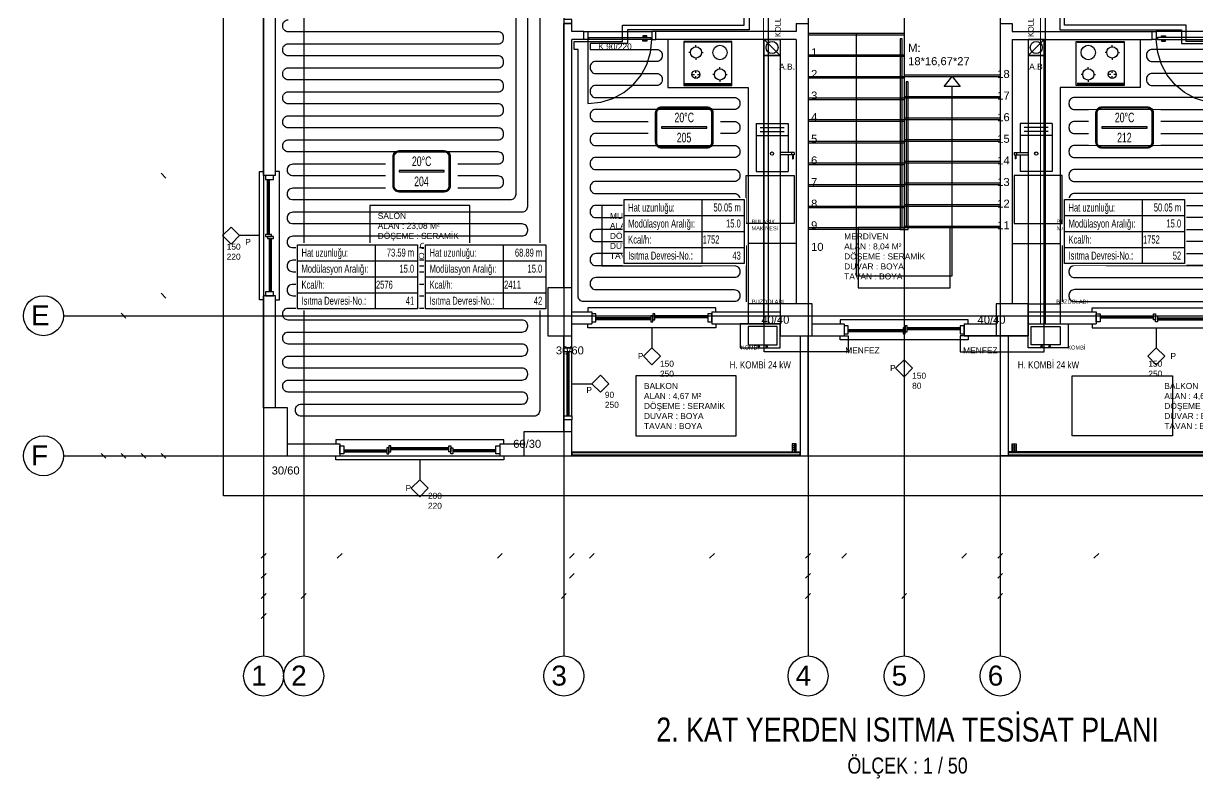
# Model space of a CAD drawing. Header units: centimetres. Extents: x -1224 to 8120, y -5771 to -1283.
# Drawn here: x 3476 to 4942, y -3451 to -2508 of the extents above; entities that cross this region are included whole.
import ezdxf
from ezdxf.enums import TextEntityAlignment as Align

# ---------------------------------------------------------------- set-up
doc = ezdxf.new("R2010")
doc.units = ezdxf.units.CM
for name, color, linetype in [('ROTAS-ISITMA-DONUS-BORU', 30, 'Continuous'), ('ROTAS-ISITMA-ETIKET', 2, 'Continuous'), ('ROTAS-ISITMA-GIDIS-BORU', 10, 'Continuous'), ('ROTAS-ISITMA-MAHAL-ETIKET', 2, 'Continuous'), ('ROTAS-ISITMA-PEX', 1, 'Continuous'), ('ROTAS-ISITMA-YAZI', 7, 'Continuous'), ('ROTAS-MIMARI', 8, 'Continuous'), ('ROTAS-MIMARI-KOLON', 8, 'Continuous'), ('ROTAS-MIMARI-YAZI', 8, 'Continuous'), ('ROTAS-PAFTA-YAZI', 7, 'Continuous')]:
    doc.layers.add(name, color=color, linetype=linetype)
doc.styles.add('ROTAS-YAZI', font='arial.ttf')

# ---------------------------------------------------------------- blocks, each defined once
blk = doc.blocks.new('ROTAS-YI-ETIKET')
at = {"color": 2}
for p, q in [((96.9, 0), (96.9, -80)), ((0, -20), (150, -20)), ((0, -40), (150, -40)), ((0, -60), (150, -60))]:
    blk.add_line(p, q, dxfattribs=at)
at = {"color": 2, "extrusion": (0, 0, -1)}
blk.add_lwpolyline([(-150, 0), (-150, -80), (0, -80), (0, 0)], close=True, dxfattribs=at)
at = {"color": 2, "style": 'ROTAS-YAZI', "width": 0.65}
for s, p in [('Hat uzunluğu:', (5, -10)), ('Modülasyon Aralığı:', (5, -30)), ('Kcal/h:', (5, -50)), ('Isıtma Devresi-No.:', (5, -70))]:
    blk.add_text(s, height=10, dxfattribs=at).set_placement(p, align=Align.MIDDLE_LEFT)
at = {"color": 2, "style": 'ROTAS-YAZI', "width": 0.65, "flags": 1}
for tag in ['ALAN', 'NO', 'DERECE', 'BORU', 'MAHAL']:
    blk.add_attdef(tag, (0, 0), '', height=5, dxfattribs=at)
at = {"color": 2, "style": 'ROTAS-YAZI', "width": 0.65}
for tag, p in [('UZ', (145.7, -14.9)), ('AR', (145.7, -34.9)), ('NO1', (145.7, -75))]:
    blk.add_attdef(tag, text='', height=10, dxfattribs=at).set_placement(p, align=Align.RIGHT)
blk.add_attdef('YER', (98, -54.9), '', height=10, dxfattribs=at)
blk = doc.blocks.new('ROTAS-YI-MAHAL')
at = {"color": 2, "extrusion": (0, 0, -1)}
for points in [[(35.7, -18.4), (35.7, 18.4, 0.414214), (28.2, 25.9), (-28.2, 25.9, 0.414214), (-35.7, 18.4), (-35.7, -18.4, 0.414214), (-28.2, -25.9), (28.2, -25.9, 0.414214)], [(34.2, -18.4), (34.2, 18.4, 0.414214), (28.2, 24.4), (-28.2, 24.4, 0.414214), (-34.2, 18.4), (-34.2, -18.4, 0.414214), (-28.2, -24.4), (28.2, -24.4, 0.414214)]]:
    blk.add_lwpolyline(points, format="xyb", close=True, dxfattribs=at)
at = {"color": 4, "extrusion": (0, 0, -1)}
for points in [[(35.2, -18.4), (35.2, 18.4, 0.414214), (28.2, 25.4), (-28.2, 25.4, 0.414214), (-35.2, 18.4), (-35.2, -18.4, 0.414214), (-28.2, -25.4), (28.2, -25.4, 0.414214)], [(34.7, -18.4), (34.7, 18.4, 0.414214), (28.2, 24.9), (-28.2, 24.9, 0.414214), (-34.7, 18.4), (-34.7, -18.4, 0.414214), (-28.2, -24.9), (28.2, -24.9, 0.414214)]]:
    blk.add_lwpolyline(points, format="xyb", close=True, dxfattribs=at)
at = {"color": 2, "extrusion": (0, 0, -1)}
blk.add_lwpolyline([(28.2, -0.8), (-28.2, -0.8), (-28.2, 0.8), (28.2, 0.8)], close=True, dxfattribs=at)
at = {"color": 4, "style": 'ROTAS-YAZI', "width": 0.65}
blk.add_attdef('DERECE', (-12.1, 6.5), '', height=12, dxfattribs=at)
at = {"color": 2, "style": 'ROTAS-YAZI', "width": 0.65, "flags": 1}
for tag in ['ALAN', 'MAHAL']:
    blk.add_attdef(tag, (0, 0), '', height=5, dxfattribs=at)
at = {"color": 1, "style": 'ROTAS-YAZI', "width": 0.65}
blk.add_attdef('NO', (-9.3, -18.6), '', height=12, dxfattribs=at)

msp = doc.modelspace()

# ---------------------------------------------------------------- linework, layer by layer
at = {"layer": 'ROTAS-ISITMA-DONUS-BORU', "const_width": 1.5}
for points in [[(4406, -2883), (4406, -2367)], [(4746, -2883), (4746, -2367)]]:
    msp.add_lwpolyline(points, dxfattribs=at)
at = {"layer": 'ROTAS-ISITMA-GIDIS-BORU', "const_width": 1.5}
for points in [[(4400, -2883), (4400, -2367)], [(4752, -2883), (4752, -2367)]]:
    msp.add_lwpolyline(points, dxfattribs=at)
at = {"layer": 'ROTAS-ISITMA-PEX'}
for points in [[(4382, -2367), (4382, -2516), (4230, -2516), (4230, -2528), (4230, -2533), (4183.5, -2533), (4183.5, -2540.5), (4266.5, -2540.5, -0.414214), (4273.5, -2547.5), (4273.5, -2548.5, -0.414214), (4266.5, -2555.5), (4190.5, -2555.5, 0.414214), (4183.5, -2562.5), (4183.5, -2563.5, 0.414214), (4190.5, -2570.5), (4266.5, -2570.5, -0.414214), (4273.5, -2577.5), (4273.5, -2578.5, -0.414214), (4266.5, -2585.5), (4190.5, -2585.5, 0.414214), (4183.5, -2592.5), (4183.5, -2593.5, 0.414214), (4190.5, -2600.5), (4363.5, -2600.5, -0.414214), (4370.5, -2607.5), (4370.5, -2608.5, -0.414214), (4363.5, -2615.5), (4190.5, -2615.5, 0.414214), (4183.5, -2622.5), (4183.5, -2623.5, 0.414214), (4190.5, -2630.5), (4363.5, -2630.5, -0.414214), (4370.5, -2637.5), (4370.5, -2638.5, -0.414214), (4363.5, -2645.5), (4190.5, -2645.5, 0.414214), (4183.5, -2652.5), (4183.5, -2653.5, 0.414214), (4190.5, -2660.5), (4363.5, -2660.5, -0.414214), (4370.5, -2667.5), (4370.5, -2668.5, -0.414214), (4363.5, -2675.5), (4190.5, -2675.5, 0.414214), (4183.5, -2682.5), (4183.5, -2683.5, 0.414214), (4190.5, -2690.5), (4363.5, -2690.5, -0.414214), (4370.5, -2697.5), (4370.5, -2698.5, -0.414214), (4363.5, -2705.5), (4190.5, -2705.5, 0.414214), (4183.5, -2712.5), (4183.5, -2713.5, 0.414214), (4190.5, -2720.5), (4363.5, -2720.5, -0.414214), (4370.5, -2727.5), (4370.5, -2728.5, -0.414214), (4363.5, -2735.5), (4190.5, -2735.5, 0.414214), (4183.5, -2742.5), (4183.5, -2743.5, 0.414214), (4190.5, -2750.5), (4363.5, -2750.5, -0.414214), (4370.5, -2757.5), (4370.5, -2758.5, -0.414214), (4363.5, -2765.5), (4190.5, -2765.5, 0.414214), (4183.5, -2772.5), (4183.5, -2773.5, 0.414214), (4190.5, -2780.5), (4363.5, -2780.5, -0.414214), (4370.5, -2787.5), (4370.5, -2788.5, -0.414214), (4363.5, -2795.5), (4190.5, -2795.5, 0.414214), (4183.5, -2802.5), (4183.5, -2803.5, 0.414214), (4190.5, -2810.5), (4363.5, -2810.5, -0.414214), (4370.5, -2817.5), (4370.5, -2818.5, -0.414214), (4363.5, -2825.5), (4190.5, -2825.5, 0.414214), (4183.5, -2832.5), (4183.5, -2833.5, 0.414214), (4190.5, -2840.5), (4363.5, -2840.5, -0.414214), (4370.5, -2847.5), (4370.5, -2848.5, -0.414214), (4363.5, -2855.5), (4175.5, -2855.5, -0.414214), (4168.5, -2848.5), (4168.5, -2540.5), (4163.5, -2540.5), (4163.5, -2530.5), (4224, -2530.5), (4224, -2528), (4224, -2510), (4376, -2510), (4376, -2367)], [(4120.5, -2443.5), (4120.5, -2991.5, -0.414214), (4113.5, -2998.5), (3822.5, -2998.5, -0.414214), (3815.5, -2991.5), (3815.5, -2990.5, -0.414214), (3822.5, -2983.5), (4098.5, -2983.5, 0.414214), (4105.5, -2976.5), (4105.5, -2975.5, 0.414214), (4098.5, -2968.5), (3806.5, -2968.5, -0.414214), (3799.5, -2961.5), (3799.5, -2960.5, -0.414214), (3806.5, -2953.5), (4098.5, -2953.5, 0.414214), (4105.5, -2946.5), (4105.5, -2945.5, 0.414214), (4098.5, -2938.5), (3806.5, -2938.5, -0.414214), (3799.5, -2931.5), (3799.5, -2930.5, -0.414214), (3806.5, -2923.5), (4098.5, -2923.5, 0.414214), (4105.5, -2916.5), (4105.5, -2915.5, 0.414214), (4098.5, -2908.5), (3806.5, -2908.5, -0.414214), (3799.5, -2901.5), (3799.5, -2900.5, -0.414214), (3806.5, -2893.5), (4098.5, -2893.5, 0.414214), (4105.5, -2886.5), (4105.5, -2885.5, 0.414214), (4098.5, -2878.5), (3806.5, -2878.5, -0.414214), (3799.5, -2871.5), (3799.5, -2870.5, -0.414214), (3806.5, -2863.5), (4098.5, -2863.5, 0.414214), (4105.5, -2856.5), (4105.5, -2855.5, 0.414214), (4098.5, -2848.5), (3812.5, -2848.5, -0.414214), (3805.5, -2841.5), (3805.5, -2840.5, -0.414214), (3812.5, -2833.5), (4098.5, -2833.5, 0.414214), (4105.5, -2826.5), (4105.5, -2825.5, 0.414214), (4098.5, -2818.5), (3812.5, -2818.5, -0.414214), (3805.5, -2811.5), (3805.5, -2810.5, -0.414214), (3812.5, -2803.5), (4098.5, -2803.5, 0.414214), (4105.5, -2796.5), (4105.5, -2795.5, 0.414214), (4098.5, -2788.5), (3812.5, -2788.5, -0.414214), (3805.5, -2781.5), (3805.5, -2780.5, -0.414214), (3812.5, -2773.5), (4098.5, -2773.5, 0.414214), (4105.5, -2766.5), (4105.5, -2765.5, 0.414214), (4098.5, -2758.5), (3812.5, -2758.5, -0.414214), (3805.5, -2751.5), (3805.5, -2750.5, -0.414214), (3812.5, -2743.5), (4098.5, -2743.5, 0.414214), (4105.5, -2736.5), (4105.5, -2443.5)], [(4090.5, -2443.5), (4090.5, -2721.5, -0.414214), (4083.5, -2728.5), (3812.5, -2728.5, -0.414214), (3805.5, -2721.5), (3805.5, -2720.5, -0.414214), (3812.5, -2713.5), (4068.5, -2713.5, 0.414214), (4075.5, -2706.5), (4075.5, -2705.5, 0.414214), (4068.5, -2698.5), (3812.5, -2698.5, -0.414214), (3805.5, -2691.5), (3805.5, -2690.5, -0.414214), (3812.5, -2683.5), (4068.5, -2683.5, 0.414214), (4075.5, -2676.5), (4075.5, -2675.5, 0.414214), (4068.5, -2668.5), (3806.5, -2668.5, -0.414214), (3799.5, -2661.5), (3799.5, -2660.5, -0.414214), (3806.5, -2653.5), (4068.5, -2653.5, 0.414214), (4075.5, -2646.5), (4075.5, -2645.5, 0.414214), (4068.5, -2638.5), (3806.5, -2638.5, -0.414214), (3799.5, -2631.5), (3799.5, -2630.5, -0.414214), (3806.5, -2623.5), (4068.5, -2623.5, 0.414214), (4075.5, -2616.5), (4075.5, -2615.5, 0.414214), (4068.5, -2608.5), (3806.5, -2608.5, -0.414214), (3799.5, -2601.5), (3799.5, -2600.5, -0.414214), (3806.5, -2593.5), (4068.5, -2593.5, 0.414214), (4075.5, -2586.5), (4075.5, -2585.5, 0.414214), (4068.5, -2578.5), (3806.5, -2578.5, -0.414214), (3799.5, -2571.5), (3799.5, -2570.5, -0.414214), (3806.5, -2563.5), (4068.5, -2563.5, 0.414214), (4075.5, -2556.5), (4075.5, -2555.5, 0.414214), (4068.5, -2548.5), (3806.5, -2548.5, -0.414214), (3799.5, -2541.5), (3799.5, -2540.5, -0.414214), (3806.5, -2533.5), (4068.5, -2533.5, 0.414214), (4075.5, -2526.5), (4075.5, -2525.5, 0.414214), (4068.5, -2518.5), (3806.5, -2518.5, -0.414214), (3799.5, -2511.5), (3799.5, -2510.5, -0.414214), (3806.5, -2503.5)], [(4968.5, -2540.5), (4885.5, -2540.5, 0.414214), (4878.5, -2547.5), (4878.5, -2548.5, 0.414214), (4885.5, -2555.5), (4961.5, -2555.5, -0.414214)], [(4961.5, -2570.5), (4885.5, -2570.5, 0.414214), (4878.5, -2577.5), (4878.5, -2578.5, 0.414214), (4885.5, -2585.5), (4961.5, -2585.5, -0.414214)], [(4961.5, -2600.5), (4788.5, -2600.5, 0.414214), (4781.5, -2607.5), (4781.5, -2608.5, 0.414214), (4788.5, -2615.5), (4961.5, -2615.5, -0.414214)], [(4961.5, -2630.5), (4788.5, -2630.5, 0.414214), (4781.5, -2637.5), (4781.5, -2638.5, 0.414214), (4788.5, -2645.5), (4961.5, -2645.5, -0.414214)], [(4961.5, -2660.5), (4788.5, -2660.5, 0.414214), (4781.5, -2667.5), (4781.5, -2668.5, 0.414214), (4788.5, -2675.5), (4961.5, -2675.5, -0.414214)], [(4961.5, -2690.5), (4788.5, -2690.5, 0.414214), (4781.5, -2697.5), (4781.5, -2698.5, 0.414214), (4788.5, -2705.5), (4961.5, -2705.5, -0.414214)], [(4961.5, -2720.5), (4788.5, -2720.5, 0.414214), (4781.5, -2727.5), (4781.5, -2728.5, 0.414214), (4788.5, -2735.5), (4961.5, -2735.5, -0.414214)], [(4961.5, -2750.5), (4788.5, -2750.5, 0.414214), (4781.5, -2757.5), (4781.5, -2758.5, 0.414214), (4788.5, -2765.5), (4961.5, -2765.5, -0.414214)], [(4961.5, -2780.5), (4788.5, -2780.5, 0.414214), (4781.5, -2787.5), (4781.5, -2788.5, 0.414214), (4788.5, -2795.5), (4961.5, -2795.5, -0.414214)], [(4961.5, -2810.5), (4788.5, -2810.5, 0.414214), (4781.5, -2817.5), (4781.5, -2818.5, 0.414214), (4788.5, -2825.5), (4961.5, -2825.5, -0.414214)], [(4961.5, -2840.5), (4788.5, -2840.5, 0.414214), (4781.5, -2847.5), (4781.5, -2848.5, 0.414214), (4788.5, -2855.5), (4976.5, -2855.5, 0.414214)]]:
    msp.add_lwpolyline(points, format="xyb", dxfattribs=at)
for points in [[(4770, -2367), (4770, -2516), (4922, -2516), (4922, -2528), (4922, -2533), (4968.5, -2533)], [(4988.5, -2530.5), (4928, -2530.5), (4928, -2528), (4928, -2510), (4776, -2510), (4776, -2367)]]:
    msp.add_lwpolyline(points, dxfattribs=at)
at = {"layer": 'ROTAS-MIMARI'}
for points in [[(3775.7, -1333.1), (3775.7, -3298.1)], [(3825.7, -1333.1), (3825.7, -3298.1)], [(4150.7, -1333.1), (4150.7, -3298.1)], [(4455.7, -1333.1), (4455.7, -3298.1)], [(4575.7, -1333.1), (4575.7, -3298.1)], [(4695.7, -1333.1), (4695.7, -3298.1)], [(3775.7, -2698.1), (3775.7, -2403.1)], [(3790.7, -2698.1), (3790.7, -2403.1)], [(4150.7, -2838.1), (4150.7, -2508.1)], [(4160.7, -2508.1), (4150.7, -2508.1)], [(4160.7, -2518.1), (4160.7, -2508.1)], [(4175.7, -2518.1), (4160.7, -2518.1)], [(4175.7, -2528.1), (4175.7, -2518.1)], [(4180.7, -2518.1), (4260.7, -2518.1)], [(4440.7, -2518.1), (4265.7, -2518.1)], [(4265.7, -2528.1), (4265.7, -2518.1)], [(4440.7, -2508.1), (4440.7, -2518.1)], [(4440.7, -2508.1), (4455.7, -2508.1)], [(4455.7, -2508.1), (4455.7, -2858.1)], [(4455.7, -2520.1), (4575.7, -2520.1)], [(4455.7, -2522.1), (4575.7, -2522.1)], [(4515.7, -2520.1), (4515.7, -2823.1), (4635.7, -2823.1), (4635.7, -2586.6)], [(4575.7, -2520.1), (4575.7, -2763.1)], [(4695.7, -2508.1), (4695.7, -2858.1)], [(4695.7, -2508.1), (4710.7, -2508.1)], [(4710.7, -2508.1), (4710.7, -2518.1)], [(4710.7, -2518.1), (4885.7, -2518.1)], [(4885.7, -2528.1), (4885.7, -2518.1)], [(4970.7, -2518.1), (4890.7, -2518.1)], [(4160.7, -2838.1), (4160.7, -2528.1)], [(4175.7, -2528.1), (4160.7, -2528.1)], [(4180.7, -2528.1), (4180.7, -2608.1)], [(4180.7, -2608.1), (4196.9, -2606.5), (4211.9, -2601.8), (4225.5, -2594.4), (4237.3, -2584.7), (4247.1, -2572.8), (4254.4, -2559.2), (4259.1, -2544.2), (4260.7, -2528.1)], [(4440.7, -2528.1), (4265.7, -2528.1)], [(4280.7, -2528.1), (4280.7, -2588.1), (4380.7, -2588.1), (4380.7, -2883.1)], [(4359.7, -2531.6), (4301.7, -2531.6)], [(4315.7, -2537.3), (4315.7, -2535.3)], [(4400.7, -2528.1), (4420.7, -2548.1)], [(4440.7, -2528.1), (4440.7, -2858.1)], [(4710.7, -2528.1), (4710.7, -2858.1)], [(4710.7, -2528.1), (4885.7, -2528.1)], [(4750.7, -2528.1), (4730.7, -2548.1)], [(4870.7, -2528.1), (4870.7, -2588.1), (4770.7, -2588.1), (4770.7, -2883.1)], [(4791.7, -2531.6), (4849.7, -2531.6)], [(4835.7, -2537.3), (4835.7, -2535.3)], [(4970.7, -2608.1), (4954.6, -2606.5), (4939.6, -2601.8), (4926, -2594.4), (4914.2, -2584.7), (4904.4, -2572.8), (4897, -2559.2), (4892.4, -2544.2), (4890.7, -2528.1)], [(4308.7, -2544.3), (4306.7, -2544.3)], [(4315.7, -2551.3), (4315.7, -2553.3)], [(4322.7, -2544.3), (4324.7, -2544.3)], [(4455.7, -2547.1), (4575.7, -2547.1)], [(4455.7, -2549.1), (4575.7, -2549.1)], [(4828.7, -2544.3), (4826.7, -2544.3)], [(4835.7, -2551.3), (4835.7, -2553.3)], [(4842.7, -2544.3), (4844.7, -2544.3)], [(4345.7, -2564.8), (4345.7, -2562.8)], [(4805.7, -2564.8), (4805.7, -2562.8)], [(4310.7, -2571.8), (4313.7, -2571.8)], [(4315.7, -2569.8), (4315.7, -2566.8)], [(4315.7, -2576.8), (4315.7, -2573.8)], [(4317.7, -2571.8), (4320.7, -2571.8)], [(4338.7, -2571.8), (4336.7, -2571.8)], [(4345.7, -2578.8), (4345.7, -2580.8)], [(4352.7, -2571.8), (4354.7, -2571.8)], [(4455.7, -2574.1), (4575.7, -2574.1)], [(4455.7, -2576.1), (4575.7, -2576.1)], [(4575.7, -2572.1), (4695.7, -2572.1)], [(4575.7, -2574.1), (4695.7, -2574.1)], [(4625.7, -2586.6), (4635.7, -2574.1), (4645.7, -2586.6), (4625.7, -2586.6)], [(4798.7, -2571.8), (4796.7, -2571.8)], [(4805.7, -2578.8), (4805.7, -2580.8)], [(4812.7, -2571.8), (4814.7, -2571.8)], [(4833.7, -2571.8), (4830.7, -2571.8)], [(4835.7, -2569.8), (4835.7, -2566.8)], [(4835.7, -2576.8), (4835.7, -2573.8)], [(4840.7, -2571.8), (4837.7, -2571.8)], [(4301.7, -2583.1), (4359.7, -2583.1)], [(4301.7, -2584.6), (4359.7, -2584.6)], [(4849.7, -2583.1), (4791.7, -2583.1)], [(4849.7, -2584.6), (4791.7, -2584.6)], [(4455.7, -2601.1), (4575.7, -2601.1)], [(4455.7, -2603.1), (4575.7, -2603.1)], [(4575.7, -2599.1), (4695.7, -2599.1)], [(4575.7, -2601.1), (4695.7, -2601.1)], [(4390.7, -2633.1), (4390.7, -2693.1)], [(4390.7, -2633.1), (4430.7, -2633.1)], [(4395.7, -2638.1), (4425.7, -2638.1)], [(4430.7, -2633.1), (4430.7, -2669.1)], [(4455.7, -2628.1), (4575.7, -2628.1)], [(4455.7, -2630.1), (4575.7, -2630.1)], [(4575.7, -2626.1), (4695.7, -2626.1)], [(4575.7, -2628.1), (4695.7, -2628.1)], [(4720.7, -2633.1), (4720.7, -2669.1)], [(4760.7, -2633.1), (4720.7, -2633.1)], [(4755.7, -2638.1), (4725.7, -2638.1)], [(4760.7, -2633.1), (4760.7, -2693.1)], [(4390.7, -2648.1), (4430.7, -2648.1)], [(4395.7, -2643.1), (4425.7, -2643.1)], [(4575.7, -2653.1), (4695.7, -2653.1)], [(4760.7, -2648.1), (4720.7, -2648.1)], [(4755.7, -2643.1), (4725.7, -2643.1)], [(4455.7, -2655.1), (4575.7, -2655.1)], [(4455.7, -2657.1), (4575.7, -2657.1)], [(4575.7, -2655.1), (4695.7, -2655.1)], [(4438.2, -2669.1), (4420.7, -2669.1)], [(4420.7, -2669.1), (4420.7, -2672.1)], [(4438.2, -2672.1), (4420.7, -2672.1)], [(4430.7, -2672.1), (4430.7, -2693.1)], [(4435.2, -2669.1), (4435.2, -2672.1)], [(4436.2, -2672.1), (4436.2, -2677.1)], [(4436.2, -2677.1), (4437.2, -2677.1)], [(4437.2, -2672.1), (4437.2, -2677.1)], [(4438.2, -2669.1), (4438.2, -2672.1)], [(4455.7, -2682.1), (4575.7, -2682.1)], [(4575.7, -2680.1), (4695.7, -2680.1)], [(4575.7, -2682.1), (4695.7, -2682.1)], [(4713.2, -2669.1), (4730.7, -2669.1)], [(4713.2, -2669.1), (4713.2, -2672.1)], [(4713.2, -2672.1), (4730.7, -2672.1)], [(4714.2, -2672.1), (4714.2, -2677.1)], [(4715.2, -2677.1), (4714.2, -2677.1)], [(4715.2, -2672.1), (4715.2, -2677.1)], [(4716.2, -2669.1), (4716.2, -2672.1)], [(4720.7, -2672.1), (4720.7, -2693.1)], [(4730.7, -2669.1), (4730.7, -2672.1)], [(3647.7, -2695.1), (3653.7, -2701.1)], [(3653.7, -2701.1), (3647.7, -2695.1)], [(3775.7, -2853.1), (3770.7, -2853.1), (3770.7, -2693.1), (3775.7, -2693.1)], [(3790.7, -2698.1), (3775.7, -2698.1)], [(3790.7, -2853.1), (3795.7, -2853.1), (3795.7, -2693.1), (3790.7, -2693.1)], [(4390.7, -2693.1), (4430.7, -2693.1)], [(4455.7, -2684.1), (4575.7, -2684.1)], [(4760.7, -2693.1), (4720.7, -2693.1)], [(3780.7, -2771.8), (3780.7, -2703.1)], [(3781.7, -2771.8), (3781.7, -2703.1)], [(3782.2, -2771.8), (3782.2, -2703.1)], [(3783.2, -2771.8), (3783.2, -2703.1)], [(4455.7, -2709.1), (4575.7, -2709.1)], [(4455.7, -2711.1), (4575.7, -2711.1)], [(4575.7, -2707.1), (4695.7, -2707.1)], [(4575.7, -2709.1), (4695.7, -2709.1)], [(3908.2, -2735.6), (3908.2, -2810.6), (4033.2, -2810.6), (4033.2, -2735.6), (3908.2, -2735.6)], [(4198.2, -2735.6), (4198.2, -2810.6), (4323.2, -2810.6), (4323.2, -2735.6), (4198.2, -2735.6)], [(4455.7, -2736.1), (4575.7, -2736.1)], [(4455.7, -2738.1), (4575.7, -2738.1)], [(4575.7, -2734.1), (4695.7, -2734.1)], [(4575.7, -2736.1), (4695.7, -2736.1)], [(4953.2, -2735.6), (4953.2, -2810.6), (4828.2, -2810.6), (4828.2, -2735.6), (4953.2, -2735.6)], [(4455.7, -2763.1), (4575.7, -2763.1)], [(4455.7, -2765.1), (4575.7, -2765.1)], [(4575.7, -2761.1), (4695.7, -2761.1)], [(4575.7, -2763.1), (4695.7, -2763.1)], [(3770.7, -2773.1), (3745.7, -2773.1)], [(3783.2, -2843.1), (3783.2, -2776.8)], [(3784.2, -2843.1), (3784.2, -2776.8)], [(3784.7, -2843.1), (3784.7, -2776.8)], [(3785.7, -2843.1), (3785.7, -2776.8)], [(4378.2, -2785.6), (4378.2, -2855.6)], [(4440.7, -2783.1), (4380.7, -2783.1)], [(4710.7, -2783.1), (4770.7, -2783.1)], [(4773.2, -2785.6), (4773.2, -2855.6)], [(3647.7, -2845.1), (3653.7, -2851.1)], [(3653.7, -2851.1), (3647.7, -2845.1)], [(3775.7, -2988.1), (3775.7, -2848.1)], [(3790.7, -2848.1), (3775.7, -2848.1)], [(3790.7, -2988.1), (3790.7, -2848.1)], [(4420.7, -2858.1), (4380.7, -2858.1)], [(4730.7, -2858.1), (4770.7, -2858.1)], [(3525.7, -2873.1), (5625.7, -2873.1)], [(3597.7, -2870.1), (3603.7, -2876.1)], [(3603.7, -2876.1), (3597.7, -2870.1)], [(4160.7, -2868.1), (4185.7, -2868.1)], [(4340.7, -2868.1), (4340.7, -2863.1), (4180.7, -2863.1), (4180.7, -2868.1)], [(4185.7, -2868.1), (4185.7, -2883.1)], [(4330.7, -2873.1), (4264.5, -2873.1)], [(4330.7, -2874.1), (4264.5, -2874.1)], [(4335.7, -2868.1), (4420.7, -2868.1)], [(4335.7, -2868.1), (4335.7, -2883.1)], [(4730.7, -2868.1), (4815.7, -2868.1)], [(4810.7, -2868.1), (4810.7, -2863.1), (4970.7, -2863.1), (4970.7, -2868.1)], [(4815.7, -2868.1), (4815.7, -2883.1)], [(4820.7, -2873.1), (4887, -2873.1)], [(4820.7, -2874.1), (4887, -2874.1)], [(4160.7, -2883.1), (4185.7, -2883.1)], [(4340.7, -2883.1), (4340.7, -2888.1), (4180.7, -2888.1), (4180.7, -2883.1)], [(4259.5, -2875.6), (4190.7, -2875.6)], [(4259.5, -2876.6), (4190.7, -2876.6)], [(4259.5, -2877.1), (4190.7, -2877.1)], [(4259.5, -2878.1), (4190.7, -2878.1)], [(4260.7, -2888.1), (4260.7, -2913.1)], [(4330.7, -2874.6), (4264.5, -2874.6)], [(4330.7, -2875.6), (4264.5, -2875.6)], [(4335.7, -2883.1), (4420.7, -2883.1)], [(4460.7, -2883.1), (4500.7, -2883.1)], [(4655.7, -2883.1), (4655.7, -2878.1), (4495.7, -2878.1), (4495.7, -2883.1)], [(4500.7, -2883.1), (4500.7, -2898.1)], [(4645.7, -2888.1), (4579.5, -2888.1)], [(4650.7, -2883.1), (4690.7, -2883.1)], [(4650.7, -2883.1), (4650.7, -2898.1)], [(4730.7, -2883.1), (4815.7, -2883.1)], [(4810.7, -2883.1), (4810.7, -2888.1), (4970.7, -2888.1), (4970.7, -2883.1)], [(4820.7, -2874.6), (4887, -2874.6)], [(4820.7, -2875.6), (4887, -2875.6)], [(4890.7, -2888.1), (4890.7, -2913.1)], [(4892, -2875.6), (4960.7, -2875.6)], [(4892, -2876.6), (4960.7, -2876.6)], [(4892, -2877.1), (4960.7, -2877.1)], [(4892, -2878.1), (4960.7, -2878.1)], [(4150.7, -2913.1), (4150.7, -2898.1)], [(4160.7, -2913.1), (4160.7, -2898.1)], [(4445.7, -2898.1), (4445.7, -3048.1)], [(4455.7, -3048.1), (4455.7, -2898.1)], [(4460.7, -2898.1), (4505.7, -2898.1)], [(4655.7, -2898.1), (4655.7, -2903.1), (4495.7, -2903.1), (4495.7, -2898.1)], [(4574.5, -2890.6), (4505.7, -2890.6)], [(4574.5, -2891.6), (4505.7, -2891.6)], [(4574.5, -2892.1), (4505.7, -2892.1)], [(4574.5, -2893.1), (4505.7, -2893.1)], [(4575.7, -2903.1), (4575.7, -2928.1)], [(4645.7, -2889.1), (4579.5, -2889.1)], [(4645.7, -2889.6), (4579.5, -2889.6)], [(4645.7, -2890.6), (4579.5, -2890.6)], [(4650.7, -2898.1), (4690.7, -2898.1)], [(4695.7, -2898.1), (4695.7, -3048.1)], [(4705.7, -2898.1), (4705.7, -3048.1)], [(4160.7, -2913.1), (4150.7, -2913.1)], [(4150.7, -2998.1), (4150.7, -2918.1)], [(4154.5, -2918.1), (4154.5, -2998.1)], [(4155.5, -2918.1), (4155.5, -2998.1)], [(4156, -2918.1), (4156, -2998.1)], [(4157, -2918.1), (4157, -2998.1)], [(4160.7, -2998.1), (4160.7, -2918.1)], [(4160.7, -2958.1), (4185.7, -2958.1)], [(4240.7, -2948.1), (4240.7, -3023.1), (4365.7, -3023.1), (4365.7, -2948.1), (4240.7, -2948.1)], [(4910.7, -2948.1), (4910.7, -3023.1), (4785.7, -3023.1), (4785.7, -2948.1), (4910.7, -2948.1)], [(4150.7, -3018.1), (4150.7, -3003.1)], [(4160.7, -3003.1), (4150.7, -3003.1)], [(4160.7, -3018.1), (4160.7, -3003.1)], [(3805.7, -3033.1), (3870.7, -3033.1)], [(4075.7, -3033.1), (4075.7, -3028.1), (3865.7, -3028.1), (3865.7, -3033.1)], [(3870.7, -3033.1), (3870.7, -3048.1)], [(4070.7, -3033.1), (4100.7, -3033.1)], [(4070.7, -3033.1), (4070.7, -3048.1)], [(4436, -3033.1), (4436, -3043.1)], [(4438.2, -3033.1), (4438.2, -3043.1)], [(4440.5, -3043.1), (4440.5, -3033.1)], [(4711, -3043.1), (4711, -3033.1)], [(4713.2, -3033.1), (4713.2, -3043.1)], [(4715.5, -3033.1), (4715.5, -3043.1)], [(3525.7, -3048.1), (5625.7, -3048.1)], [(3572.7, -3045.1), (3578.7, -3051.1)], [(3597.7, -3045.1), (3603.7, -3051.1)], [(3622.7, -3045.1), (3628.7, -3051.1)], [(3647.7, -3045.1), (3653.7, -3051.1)], [(3805.7, -3048.1), (3870.7, -3048.1)], [(4075.7, -3048.1), (4075.7, -3053.1), (3865.7, -3053.1), (3865.7, -3048.1)], [(3875.7, -3040.6), (3929.5, -3040.6)], [(3875.7, -3041.6), (3929.5, -3041.6)], [(3875.7, -3042.1), (3929.5, -3042.1)], [(3875.7, -3043.1), (3929.5, -3043.1)], [(4007, -3038.1), (3934.5, -3038.1)], [(4007, -3039.1), (3934.5, -3039.1)], [(4007, -3039.6), (3934.5, -3039.6)], [(4007, -3040.6), (3934.5, -3040.6)], [(4065.7, -3040.6), (4012, -3040.6)], [(4065.7, -3041.6), (4012, -3041.6)], [(4065.7, -3042.1), (4012, -3042.1)], [(4065.7, -3043.1), (4012, -3043.1)], [(4070.7, -3048.1), (4100.7, -3048.1)], [(4160.7, -3043.1), (4445.7, -3043.1)], [(4160.7, -3048.1), (4445.7, -3048.1)], [(4440.5, -3035.6), (4436, -3035.6)], [(4440.5, -3038.1), (4436, -3038.1)], [(4440.5, -3040.6), (4436, -3040.6)], [(4445.7, -3048.1), (4455.7, -3048.1)], [(4705.7, -3048.1), (4695.7, -3048.1)], [(4990.7, -3043.1), (4705.7, -3043.1)], [(4990.7, -3048.1), (4705.7, -3048.1)], [(4711, -3035.6), (4715.5, -3035.6)], [(4711, -3038.1), (4715.5, -3038.1)], [(4711, -3040.6), (4715.5, -3040.6)], [(3970.7, -3053.1), (3970.7, -3078.1)], [(3778.7, -3170.1), (3772.7, -3176.1)], [(3867.7, -3176.1), (3873.7, -3170.1)], [(3873.7, -3170.1), (3867.7, -3176.1)], [(4067.7, -3176.1), (4073.7, -3170.1)], [(4073.7, -3170.1), (4067.7, -3176.1)], [(4157.7, -3176.1), (4163.7, -3170.1)], [(4163.7, -3170.1), (4157.7, -3176.1)], [(4182.7, -3176.1), (4188.7, -3170.1)], [(4188.7, -3170.1), (4182.7, -3176.1)], [(4332.7, -3176.1), (4338.7, -3170.1)], [(4338.7, -3170.1), (4332.7, -3176.1)], [(4452.7, -3176.1), (4458.7, -3170.1)], [(4458.7, -3170.1), (4452.7, -3176.1)], [(4497.7, -3176.1), (4503.7, -3170.1)], [(4503.7, -3170.1), (4497.7, -3176.1)], [(4647.7, -3176.1), (4653.7, -3170.1)], [(4653.7, -3170.1), (4647.7, -3176.1)], [(4692.7, -3176.1), (4698.7, -3170.1)], [(4698.7, -3170.1), (4692.7, -3176.1)], [(4812.7, -3176.1), (4818.7, -3170.1)], [(4818.7, -3170.1), (4812.7, -3176.1)], [(3778.7, -3195.1), (3772.7, -3201.1)], [(4163.7, -3195.1), (4157.7, -3201.1)], [(4157.7, -3201.1), (4163.7, -3195.1)], [(4458.7, -3195.1), (4452.7, -3201.1)], [(4452.7, -3201.1), (4458.7, -3195.1)], [(4698.7, -3195.1), (4692.7, -3201.1)], [(4692.7, -3201.1), (4698.7, -3195.1)], [(3778.7, -3220.1), (3772.7, -3226.1)], [(3822.7, -3226.1), (3828.7, -3220.1)], [(3828.7, -3220.1), (3822.7, -3226.1)], [(4147.7, -3226.1), (4153.7, -3220.1)], [(4153.7, -3220.1), (4147.7, -3226.1)], [(4452.7, -3226.1), (4458.7, -3220.1)], [(4458.7, -3220.1), (4452.7, -3226.1)], [(4572.7, -3226.1), (4578.7, -3220.1)], [(4578.7, -3220.1), (4572.7, -3226.1)], [(4692.7, -3226.1), (4698.7, -3220.1)], [(4698.7, -3220.1), (4692.7, -3226.1)], [(3778.7, -3245.1), (3772.7, -3251.1)]]:
    msp.add_lwpolyline(points, dxfattribs=at)
for points in [[(3725.7, -1533.1), (5425.7, -1533.1), (5425.7, -3098.1), (3725.7, -3098.1), (3725.7, -1533.1)], [(4150.7, -2508.1), (4160.7, -2508.1), (4160.7, -2503.1), (4150.7, -2503.1), (4150.7, -2508.1)], [(4175.7, -2528.1), (4175.7, -2518.1), (4180.7, -2518.1), (4180.7, -2528.1), (4175.7, -2528.1)], [(4265.7, -2528.1), (4265.7, -2518.1), (4260.7, -2518.1), (4260.7, -2528.1), (4265.7, -2528.1)], [(4885.7, -2528.1), (4885.7, -2518.1), (4890.7, -2518.1), (4890.7, -2528.1), (4885.7, -2528.1)], [(4182, -2525.6), (4259.5, -2525.6), (4259.5, -2528.1), (4182, -2528.1), (4182, -2525.6)], [(4249.5, -2523.6), (4249.5, -2524.6), (4254.5, -2524.6), (4254.5, -2523.6), (4249.5, -2523.6)], [(4249.5, -2530.1), (4249.5, -2529.1), (4254.5, -2529.1), (4254.5, -2530.1), (4249.5, -2530.1)], [(4360.7, -2530.6), (4300.7, -2530.6), (4300.7, -2585.6), (4360.7, -2585.6), (4360.7, -2530.6)], [(4420.7, -2548.1), (4400.7, -2548.1), (4400.7, -2528.1), (4420.7, -2528.1), (4420.7, -2548.1)], [(4580.7, -2581.1), (4578.2, -2581.1), (4578.2, -2763.1), (4573.2, -2763.1), (4573.2, -2527.1), (4570.7, -2527.1), (4570.7, -2765.6), (4580.7, -2765.6), (4580.7, -2581.1)], [(4730.7, -2548.1), (4750.7, -2548.1), (4750.7, -2528.1), (4730.7, -2528.1), (4730.7, -2548.1)], [(4790.7, -2530.6), (4850.7, -2530.6), (4850.7, -2585.6), (4790.7, -2585.6), (4790.7, -2530.6)], [(4969.5, -2525.6), (4892, -2525.6), (4892, -2528.1), (4969.5, -2528.1), (4969.5, -2525.6)], [(4902, -2523.6), (4902, -2524.6), (4897, -2524.6), (4897, -2523.6), (4902, -2523.6)], [(4902, -2530.1), (4902, -2529.1), (4897, -2529.1), (4897, -2530.1), (4902, -2530.1)], [(4420.7, -2898.1), (4505.7, -2898.1), (4505.7, -2918.1), (4400.7, -2918.1), (4400.7, -2548.1), (4420.7, -2548.1), (4420.7, -2898.1)], [(4730.7, -2898.1), (4645.7, -2898.1), (4645.7, -2918.1), (4750.7, -2918.1), (4750.7, -2548.1), (4730.7, -2548.1), (4730.7, -2898.1)], [(3778.2, -2703.1), (3788.2, -2703.1), (3788.2, -2698.1), (3778.2, -2698.1), (3778.2, -2703.1)], [(4378.2, -2698.1), (4438.2, -2698.1), (4438.2, -2758.1), (4378.2, -2758.1), (4378.2, -2698.1)], [(4773.2, -2698.1), (4713.2, -2698.1), (4713.2, -2758.1), (4773.2, -2758.1), (4773.2, -2698.1)], [(3745.7, -2773.1), (3735.1, -2762.5), (3724.5, -2773.1), (3735.1, -2783.7), (3745.7, -2773.1)], [(4518.2, -2763.1), (4518.2, -2838.1), (4633.2, -2838.1), (4633.2, -2763.1), (4518.2, -2763.1)], [(3778.2, -2774.3), (3785.7, -2774.3), (3785.7, -2771.8), (3778.2, -2771.8), (3778.2, -2774.3)], [(3780.7, -2776.8), (3788.2, -2776.8), (3788.2, -2774.3), (3780.7, -2774.3), (3780.7, -2776.8)], [(3778.2, -2848.1), (3788.2, -2848.1), (3788.2, -2843.1), (3778.2, -2843.1), (3778.2, -2848.1)], [(4190.7, -2880.6), (4190.7, -2870.6), (4185.7, -2870.6), (4185.7, -2880.6), (4190.7, -2880.6)], [(4262, -2880.6), (4262, -2873.1), (4259.5, -2873.1), (4259.5, -2880.6), (4262, -2880.6)], [(4264.5, -2878.1), (4264.5, -2870.6), (4262, -2870.6), (4262, -2878.1), (4264.5, -2878.1)], [(4335.7, -2880.6), (4335.7, -2870.6), (4330.7, -2870.6), (4330.7, -2880.6), (4335.7, -2880.6)], [(4815.7, -2880.6), (4815.7, -2870.6), (4820.7, -2870.6), (4820.7, -2880.6), (4815.7, -2880.6)], [(4887, -2878.1), (4887, -2870.6), (4889.5, -2870.6), (4889.5, -2878.1), (4887, -2878.1)], [(4889.5, -2880.6), (4889.5, -2873.1), (4892, -2873.1), (4892, -2880.6), (4889.5, -2880.6)], [(4420.7, -2913.1), (4420.7, -2883.1), (4370.7, -2883.1), (4370.7, -2913.1), (4420.7, -2913.1)], [(4417.2, -2909.6), (4417.2, -2886.6), (4380.7, -2886.6), (4380.7, -2909.6), (4417.2, -2909.6)], [(4505.7, -2895.6), (4505.7, -2885.6), (4500.7, -2885.6), (4500.7, -2895.6), (4505.7, -2895.6)], [(4577, -2895.6), (4577, -2888.1), (4574.5, -2888.1), (4574.5, -2895.6), (4577, -2895.6)], [(4579.5, -2893.1), (4579.5, -2885.6), (4577, -2885.6), (4577, -2893.1), (4579.5, -2893.1)], [(4650.7, -2895.6), (4650.7, -2885.6), (4645.7, -2885.6), (4645.7, -2895.6), (4650.7, -2895.6)], [(4730.7, -2913.1), (4730.7, -2883.1), (4780.7, -2883.1), (4780.7, -2913.1), (4730.7, -2913.1)], [(4734.2, -2909.6), (4734.2, -2886.6), (4770.7, -2886.6), (4770.7, -2909.6), (4734.2, -2909.6)], [(4150.7, -2913.1), (4160.7, -2913.1), (4160.7, -2918.1), (4150.7, -2918.1), (4150.7, -2913.1)], [(4260.7, -2913.1), (4250.1, -2923.7), (4260.7, -2934.3), (4271.3, -2923.7), (4260.7, -2913.1)], [(4890.7, -2913.1), (4901.3, -2923.7), (4890.7, -2934.3), (4880.1, -2923.7), (4890.7, -2913.1)], [(4575.7, -2928.1), (4565.1, -2938.7), (4575.7, -2949.3), (4586.3, -2938.7), (4575.7, -2928.1)], [(4185.7, -2958.1), (4196.3, -2947.5), (4206.9, -2958.1), (4196.3, -2968.7), (4185.7, -2958.1)], [(4150.7, -2998.1), (4160.7, -2998.1), (4160.7, -3003.1), (4150.7, -3003.1), (4150.7, -2998.1)], [(4440.7, -3033.1), (4435.7, -3033.1), (4435.7, -3043.1), (4440.7, -3043.1), (4440.7, -3033.1)], [(4710.7, -3033.1), (4715.7, -3033.1), (4715.7, -3043.1), (4710.7, -3043.1), (4710.7, -3033.1)], [(3875.7, -3035.6), (3875.7, -3045.6), (3870.7, -3045.6), (3870.7, -3035.6), (3875.7, -3035.6)], [(3929.5, -3038.1), (3929.5, -3045.6), (3932, -3045.6), (3932, -3038.1), (3929.5, -3038.1)], [(3932, -3035.6), (3932, -3043.1), (3934.5, -3043.1), (3934.5, -3035.6), (3932, -3035.6)], [(4009.5, -3035.6), (4009.5, -3043.1), (4007, -3043.1), (4007, -3035.6), (4009.5, -3035.6)], [(4012, -3038.1), (4012, -3045.6), (4009.5, -3045.6), (4009.5, -3038.1), (4012, -3038.1)], [(4070.7, -3035.6), (4070.7, -3045.6), (4065.7, -3045.6), (4065.7, -3035.6), (4070.7, -3035.6)], [(4445.7, -3044.3), (4160.7, -3044.3), (4160.7, -3046.8), (4445.7, -3046.8), (4445.7, -3044.3)], [(4990.7, -3044.3), (4705.7, -3044.3), (4705.7, -3046.8), (4990.7, -3046.8), (4990.7, -3044.3)], [(3970.7, -3078.1), (3960.1, -3088.7), (3970.7, -3099.3), (3981.3, -3088.7), (3970.7, -3078.1)]]:
    msp.add_lwpolyline(points, close=True, dxfattribs=at)
for centre, radius in [((4345.7, -2544.3), 9), ((4410.7, -2538.1), 7.5), ((4740.7, -2538.1), 7.5), ((4805.7, -2544.3), 9), ((4315.7, -2544.3), 7), ((4835.7, -2544.3), 7), ((4345.7, -2571.8), 7), ((4805.7, -2571.8), 7), ((4315.7, -2571.8), 5), ((4835.7, -2571.8), 5), ((4410.7, -2670.6), 2), ((4740.7, -2670.6), 2), ((3500.7, -2873.1), 25), ((4394, -2911.3), 1), ((4404, -2911.3), 1), ((4747.5, -2911.3), 1), ((4757.5, -2911.3), 1), ((3500.7, -3048.1), 25), ((3775.7, -3323.1), 25), ((3825.7, -3323.1), 25), ((4150.7, -3323.1), 25), ((4455.7, -3323.1), 25), ((4575.7, -3323.1), 25), ((4695.7, -3323.1), 25)]:
    msp.add_circle(centre, radius, dxfattribs=at)
at = {"layer": 'ROTAS-MIMARI-KOLON'}
for points in [[(4130.7, -2898.1), (4160.7, -2898.1), (4160.7, -2838.1), (4130.7, -2838.1), (4130.7, -2898.1)], [(4420.7, -2898.1), (4460.7, -2898.1), (4460.7, -2858.1), (4420.7, -2858.1), (4420.7, -2898.1)], [(4690.7, -2898.1), (4730.7, -2898.1), (4730.7, -2858.1), (4690.7, -2858.1), (4690.7, -2898.1)], [(3775.7, -3048.1), (3805.7, -3048.1), (3805.7, -2988.1), (3775.7, -2988.1), (3775.7, -3048.1)], [(4160.7, -3048.1), (4160.7, -3018.1), (4100.7, -3018.1), (4100.7, -3048.1), (4160.7, -3048.1)]]:
    msp.add_lwpolyline(points, close=True, dxfattribs=at)

# ---------------------------------------------------------------- texts
at = {"layer": 'ROTAS-ISITMA-YAZI', "style": 'ROTAS-YAZI', "width": 0.8}
for p in [(4418, -2445), (4734, -2445)]:
    msp.add_text('KOLLEKTÖR DOLABI (9 AĞIZLI, NİŞ)', height=7, rotation=90, dxfattribs=at).set_placement(p, align=Align.MIDDLE_CENTER)
for p in [(4396, -2930), (4756, -2930)]:
    msp.add_text('H. KOMBİ 24 kW', height=9, dxfattribs=at).set_placement(p, align=Align.TOP_CENTER)
at = {"layer": 'ROTAS-MIMARI-YAZI', "attachment_point": 1, "style": 'ROTAS-YAZI'}
for s, insert, char_height in [('K 90/220', (4193.6, -2533.1), 7.5), ('M: \\P18*16,67*27', (4580.7, -2533.5), 10), ('1', (4459.5, -2539.1), 10), ('A.B.', (4419.6, -2558.2), 7.5), ('2', (4459.5, -2566.1), 10), ('18', (4692, -2566.1), 10), ('A.B.', (4731.9, -2558.2), 7.5), ('3', (4459.5, -2593.1), 10), ('17', (4692, -2593.1), 10), ('4', (4459.5, -2620.1), 10), ('16', (4692, -2620.1), 10), ('5', (4459.5, -2647.1), 10), ('15', (4692, -2647.1), 10), ('6', (4459.5, -2674.1), 10), ('14', (4692, -2674.1), 10), ('7', (4459.5, -2701.1), 10), ('13', (4692, -2701.1), 10), ('8', (4459.5, -2728.1), 10), ('12', (4692, -2728.1), 10), ('SALON\\PALAN : 23,08 M² \\PDÖŞEME : SERAMİK\\PDUVAR : BOYA \\PTAVAN : BOYA', (3918.2, -2744.6), 7.5), ('MUTFAK\\PALAN : 9,50 M² \\PDÖŞEME : SERAMİK\\PDUVAR : BOYA \\PTAVAN : BOYA', (4208.2, -2744.6), 7.5), ('BULAŞIK\\PMAKİNESİ', (4385.1, -2753.1), 5), ('9', (4459.5, -2755.1), 10), ('11', (4692, -2755.1), 10), ('BULAŞIK\\PMAKİNESİ', (4766.4, -2753.1), 5), ('MERDİVEN\\PALAN : 8,04 M² \\PDÖŞEME : SERAMİK\\PDUVAR : BOYA \\PTAVAN : BOYA', (4500.8, -2770.3), 7.5), ('150\\P220', (3729.5, -2783.1), 7.5), ('P', (3752.7, -2777.1), 7.5), ('10', (4459.5, -2782.1), 10), ('BUZDOLABI', (4385.7, -2853.1), 5), ('BUZDOLABI', (4765.7, -2853.1), 5), ('E', (3485.1, -2860.1), 25), ('40/40', (4397.4, -2873.1), 10), ('40/40', (4667.4, -2873.1), 10), ('30/60', (4140.7, -2911.4), 10), ('KOMBİ', (4371.8, -2910.3), 5), ('MENFEZ', (4502.1, -2912.6), 7.5), ('MENFEZ', (4649.4, -2912.6), 7.5), ('KOMBİ', (4779.6, -2910.3), 5), ('P', (4243.1, -2919.7), 7.5), ('150\\P250', (4270.7, -2929.3), 7.5), ('150\\P250', (4880.7, -2929.3), 7.5), ('P', (4908.3, -2919.7), 7.5), ('P', (4558.1, -2934.7), 7.5), ('150\\P80', (4585.7, -2944.3), 7.5), ('P', (4178.8, -2962.1), 7.5), ('BALKON\\PALAN : 4,67 M² \\PDÖŞEME : SERAMİK\\PDUVAR : BOYA \\PTAVAN : BOYA', (4250.7, -2957.1), 7.5), ('BALKON\\PALAN : 4,67 M² \\PDÖŞEME : SERAMİK\\PDUVAR : BOYA \\PTAVAN : BOYA', (4900.7, -2957.1), 7.5), ('90\\P250', (4201.9, -2968.1), 7.5), ('F', (3485.1, -3035.1), 25), ('60/30', (4087.4, -3028.1), 10), ('30/60', (3785.7, -3061.4), 10), ('P', (3953.1, -3084.7), 7.5), ('200\\P220', (3980.9, -3094.3), 7.5), ('1', (3760.1, -3310.1), 25), ('2', (3810.1, -3310.1), 25), ('3', (4135.1, -3310.1), 25), ('4', (4440.1, -3310.1), 25), ('5', (4560.1, -3310.1), 25), ('6', (4680.1, -3310.1), 25)]:
    msp.add_mtext(s, dxfattribs=dict(at, insert=insert, char_height=char_height))
at = {"layer": 'ROTAS-PAFTA-YAZI', "style": 'ROTAS-YAZI', "width": 0.8}
for s, height, p in [('2. KAT YERDEN ISITMA TESİSAT PLANI', 30, (4580, -3390)), ('ÖLÇEK : 1 / 50', 20, (4580, -3435))]:
    msp.add_text(s, height=height, dxfattribs=at).set_placement(p, align=Align.MIDDLE_CENTER)

# ---------------------------------------------------------------- next in the draw order: wipeouts: each hides what was drawn before it
for points in [[(4256, -2660), (4346, -2660), (4346, -2616), (4256, -2616)], [(4806, -2660), (4896, -2660), (4896, -2616), (4806, -2616)], [(3928, -2714.7), (4018, -2714.7), (4018, -2670.7), (3928, -2670.7)], [(4224, -2810), (4378, -2810), (4378, -2726), (4224, -2726)], [(4774, -2810), (4928, -2810), (4928, -2726), (4774, -2726)], [(3816, -2866.4), (3970, -2866.4), (3970, -2782.4), (3816, -2782.4)]]:
    msp.add_wipeout(points)

# ---------------------------------------------------------------- next in the draw order: block references
at = {"layer": 'ROTAS-ISITMA-ETIKET'}
for p, values in [((4226, -2728), {'UZ': '50.05 m', 'AR': '15.0', 'NO1': '43', 'YER': '1752'}), ((4776, -2728), {'UZ': '50.05 m', 'AR': '15.0', 'NO1': '52', 'YER': '1752'}), ((3818, -2784.4), {'UZ': '73.59 m', 'AR': '15.0', 'NO1': '41', 'YER': '2576'})]:
    msp.add_blockref('ROTAS-YI-ETIKET', p, dxfattribs=at).add_auto_attribs(values)
at = {"layer": 'ROTAS-ISITMA-MAHAL-ETIKET'}
for p, values in [((4301, -2638), {'DERECE': '20%%DC', 'NO': '205'}), ((4851, -2638), {'DERECE': '20%%DC', 'NO': '212'}), ((3973, -2692.7), {'DERECE': '20%%DC', 'NO': '204'})]:
    msp.add_blockref('ROTAS-YI-MAHAL', p, dxfattribs=at).add_auto_attribs(values)

# ---------------------------------------------------------------- next in the draw order: wipeouts: each hides what was drawn before it
msp.add_wipeout([(3976, -2866.4), (4130, -2866.4), (4130, -2782.4), (3976, -2782.4)])

# ---------------------------------------------------------------- next in the draw order: block references
at = {"layer": 'ROTAS-ISITMA-ETIKET'}
msp.add_blockref('ROTAS-YI-ETIKET', (3978, -2784.4), dxfattribs=at).add_auto_attribs({'UZ': '68.89 m', 'AR': '15.0', 'NO1': '42', 'YER': '2411'})

doc.saveas('drawing.dxf')
